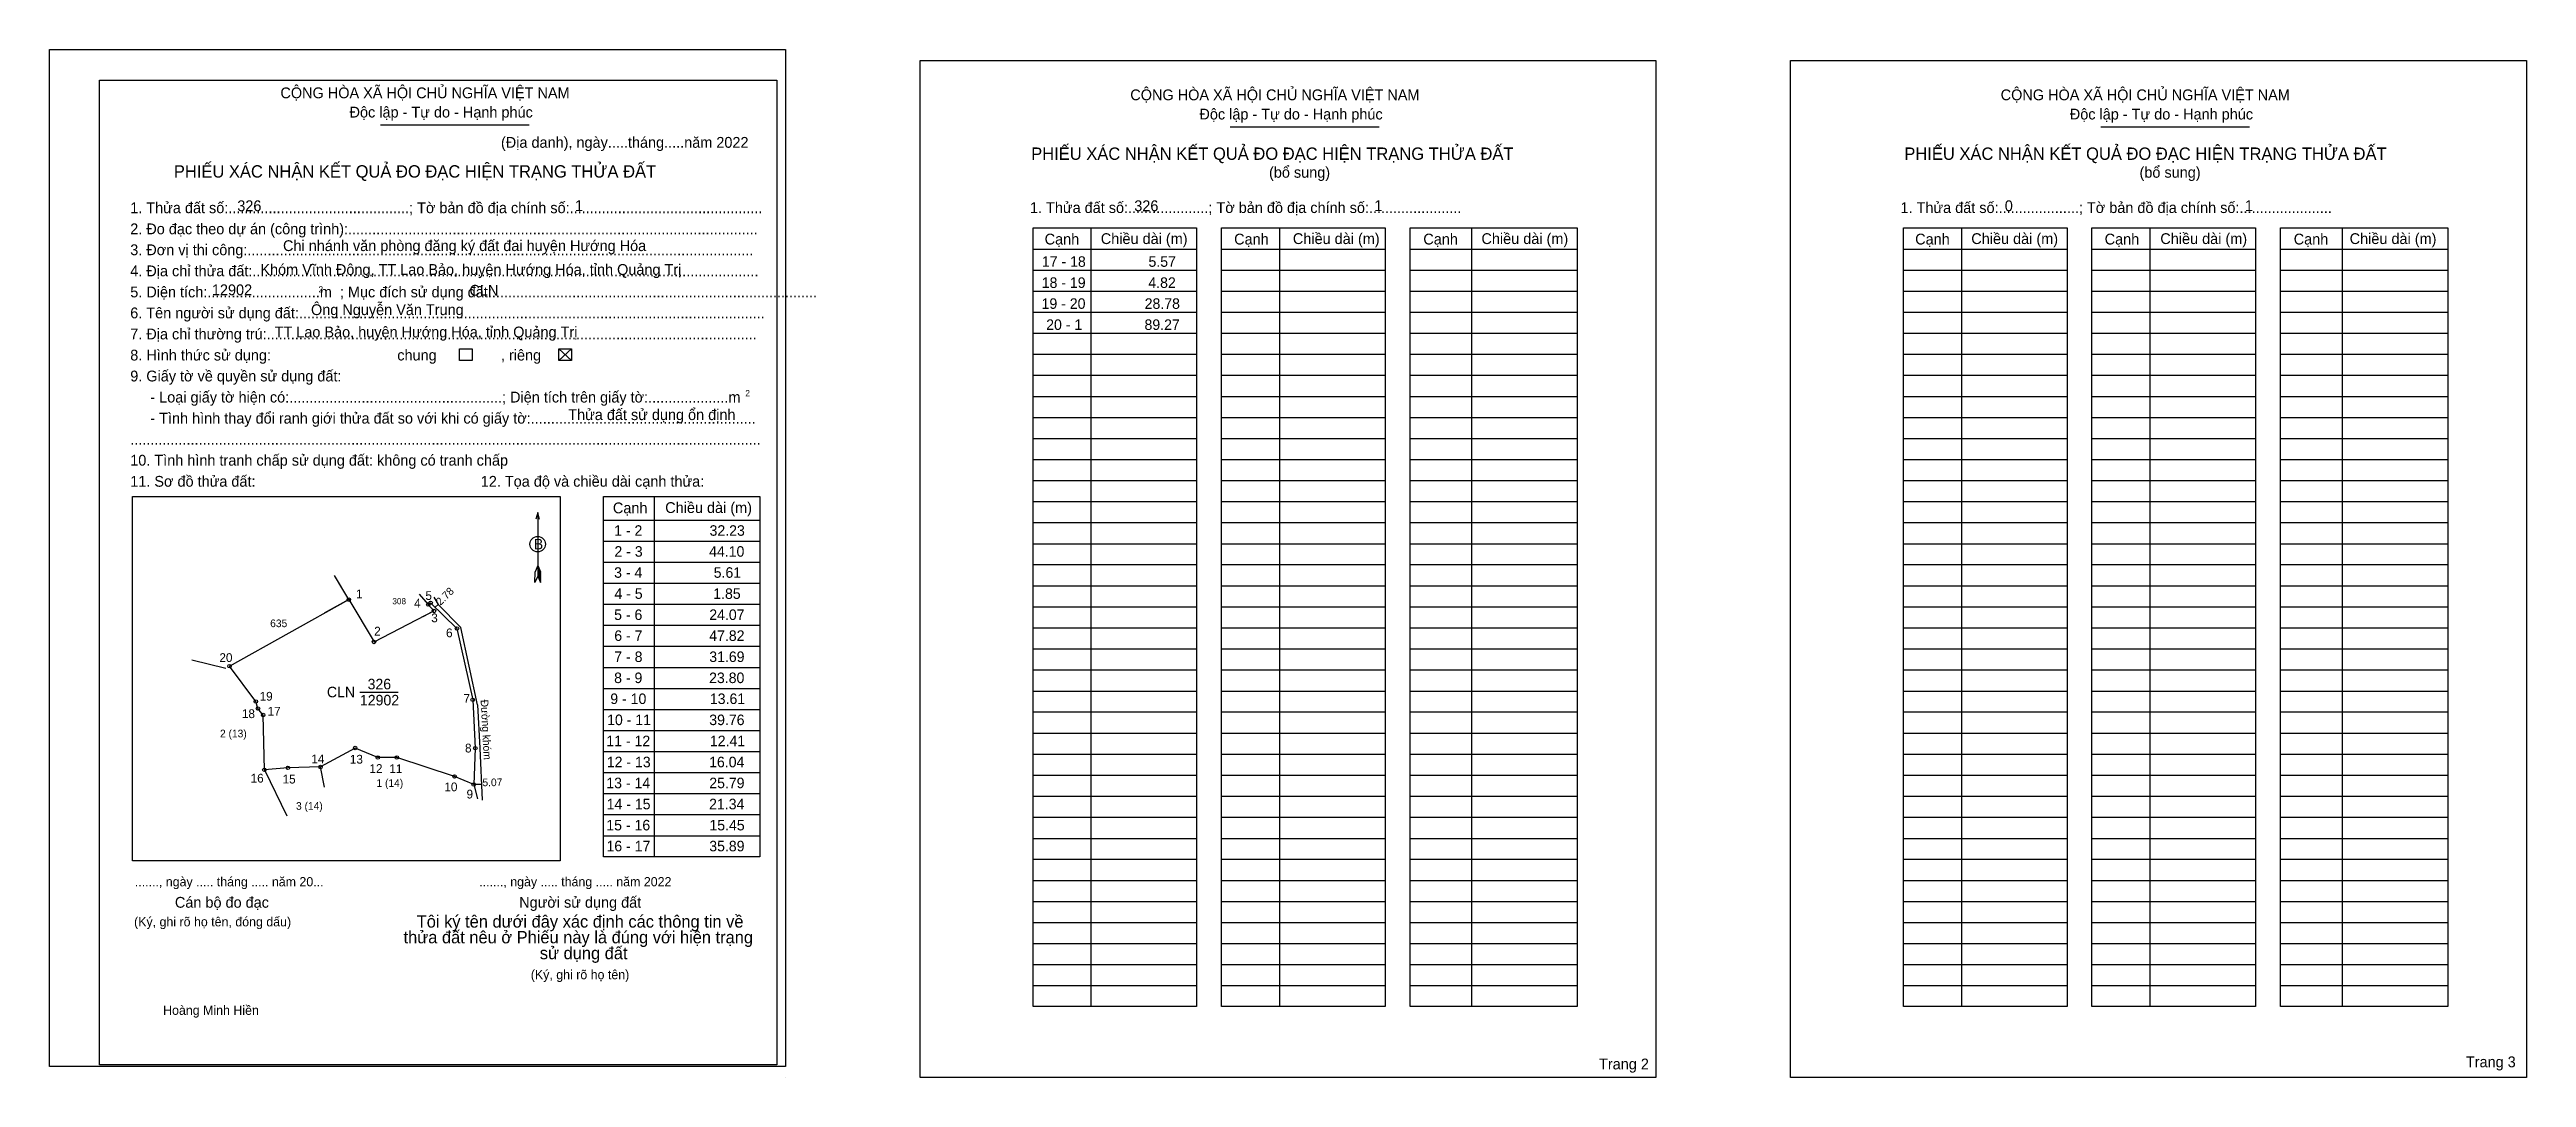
# Model space of a CAD drawing. Extents: x 536249 to 1802154, y 1836986 to 6061020.
# Drawn here: x 538396 to 540015, y 1838803 to 1839476 of the extents above.
import ezdxf

# ---------------------------------------------------------------- set-up
doc = ezdxf.new("R2010")
doc.units = 0
for name, color, linetype in [('Level 1', 7, 'Continuous'), ('Level 10', 7, 'Continuous'), ('Level 11', 7, 'Continuous'), ('Level 12', 7, 'Continuous'), ('Level 13', 7, 'Continuous'), ('Level 15', 7, 'Continuous'), ('Level 2', 7, 'Continuous'), ('Level 21', 7, 'Continuous'), ('Level 23', 7, 'Continuous'), ('Level 27', 7, 'Continuous'), ('Level 3', 7, 'Continuous'), ('Level 48', 7, 'Continuous'), ('Level 50', 7, 'Continuous'), ('Level 52', 7, 'Continuous'), ('Level 54', 7, 'Continuous'), ('Level 6', 7, 'Continuous'), ('Level 63', 7, 'Continuous'), ('Level 9', 7, 'Continuous')]:
    doc.layers.add(name, color=color, linetype=linetype)

msp = doc.modelspace()

# ---------------------------------------------------------------- linework, layer by layer
at = {"layer": 'Level 1'}
for p, q in [((538395.7, 1839468.9), (538395.7, 1839468.9)), ((538964.9, 1839468.9), (538964.9, 1839468.9)), ((538612.1, 1839426.7), (538709.4, 1839426.7)), ((539167.8, 1839425.4), (539265.1, 1839425.4)), ((539736.9, 1839425.4), (539834.3, 1839425.4)), ((539076.6, 1839359.2), (539076.6, 1838849.7)), ((539199.9, 1839359.2), (539199.9, 1838849.7)), ((539325.5, 1839359.2), (539325.5, 1838849.7)), ((539645.8, 1839359.2), (539645.8, 1838849.7)), ((539769.1, 1839359.2), (539769.1, 1838849.7)), ((539894.7, 1839359.2), (539894.7, 1838849.7)), ((539038.8, 1839345.4), (539145.7, 1839345.4)), ((539162.1, 1839345.4), (539269, 1839345.4)), ((539285.3, 1839345.4), (539394.6, 1839345.4)), ((539607.9, 1839345.4), (539714.9, 1839345.4)), ((539731.2, 1839345.4), (539838.2, 1839345.4)), ((539854.5, 1839345.4), (539963.8, 1839345.4)), ((539038.8, 1839331.6), (539145.7, 1839331.6)), ((539162.1, 1839331.6), (539269, 1839331.6)), ((539285.3, 1839331.6), (539394.6, 1839331.6)), ((539607.9, 1839331.6), (539714.9, 1839331.6)), ((539731.2, 1839331.6), (539838.2, 1839331.6)), ((539854.5, 1839331.6), (539963.8, 1839331.6)), ((539038.8, 1839317.9), (539145.7, 1839317.9)), ((539162.1, 1839317.9), (539269, 1839317.9)), ((539285.3, 1839317.9), (539394.6, 1839317.9)), ((539607.9, 1839317.9), (539714.9, 1839317.9)), ((539731.2, 1839317.9), (539838.2, 1839317.9)), ((539854.5, 1839317.9), (539963.8, 1839317.9)), ((539038.8, 1839304.1), (539145.7, 1839304.1)), ((539162.1, 1839304.1), (539269, 1839304.1)), ((539285.3, 1839304.1), (539394.6, 1839304.1)), ((539607.9, 1839304.1), (539714.9, 1839304.1)), ((539731.2, 1839304.1), (539838.2, 1839304.1)), ((539854.5, 1839304.1), (539963.8, 1839304.1)), ((538728.7, 1839280.1), (538737, 1839272.4)), ((538728.7, 1839272.4), (538737, 1839280.1)), ((539038.8, 1839290.3), (539145.7, 1839290.3)), ((539038.8, 1839276.6), (539145.7, 1839276.6)), ((539162.1, 1839290.3), (539269, 1839290.3)), ((539162.1, 1839276.6), (539269, 1839276.6)), ((539285.3, 1839290.3), (539394.6, 1839290.3)), ((539285.3, 1839276.6), (539394.6, 1839276.6)), ((539607.9, 1839290.3), (539714.9, 1839290.3)), ((539607.9, 1839276.6), (539714.9, 1839276.6)), ((539731.2, 1839290.3), (539838.2, 1839290.3)), ((539731.2, 1839276.6), (539838.2, 1839276.6)), ((539854.5, 1839290.3), (539963.8, 1839290.3)), ((539854.5, 1839276.6), (539963.8, 1839276.6)), ((539038.8, 1839262.8), (539145.7, 1839262.8)), ((539162.1, 1839262.8), (539269, 1839262.8)), ((539285.3, 1839262.8), (539394.6, 1839262.8)), ((539607.9, 1839262.8), (539714.9, 1839262.8)), ((539731.2, 1839262.8), (539838.2, 1839262.8)), ((539854.5, 1839262.8), (539963.8, 1839262.8)), ((539038.8, 1839249), (539145.7, 1839249)), ((539162.1, 1839249), (539269, 1839249)), ((539285.3, 1839249), (539394.6, 1839249)), ((539607.9, 1839249), (539714.9, 1839249)), ((539731.2, 1839249), (539838.2, 1839249)), ((539854.5, 1839249), (539963.8, 1839249)), ((539038.8, 1839235.2), (539145.7, 1839235.2)), ((539162.1, 1839235.2), (539269, 1839235.2)), ((539285.3, 1839235.2), (539394.6, 1839235.2)), ((539607.9, 1839235.2), (539714.9, 1839235.2)), ((539731.2, 1839235.2), (539838.2, 1839235.2)), ((539854.5, 1839235.2), (539963.8, 1839235.2)), ((539038.8, 1839221.5), (539145.7, 1839221.5)), ((539162.1, 1839221.5), (539269, 1839221.5)), ((539285.3, 1839221.5), (539394.6, 1839221.5)), ((539607.9, 1839221.5), (539714.9, 1839221.5)), ((539731.2, 1839221.5), (539838.2, 1839221.5)), ((539854.5, 1839221.5), (539963.8, 1839221.5)), ((539038.8, 1839207.7), (539145.7, 1839207.7)), ((539038.8, 1839193.9), (539145.7, 1839193.9)), ((539162.1, 1839207.7), (539269, 1839207.7)), ((539162.1, 1839193.9), (539269, 1839193.9)), ((539285.3, 1839207.7), (539394.6, 1839207.7)), ((539285.3, 1839193.9), (539394.6, 1839193.9)), ((539607.9, 1839207.7), (539714.9, 1839207.7)), ((539607.9, 1839193.9), (539714.9, 1839193.9)), ((539731.2, 1839207.7), (539838.2, 1839207.7)), ((539731.2, 1839193.9), (539838.2, 1839193.9)), ((539854.5, 1839207.7), (539963.8, 1839207.7)), ((539854.5, 1839193.9), (539963.8, 1839193.9)), ((538449.9, 1839183.4), (538449.9, 1839183.4)), ((538791, 1839183.5), (538791, 1838947.8)), ((539038.8, 1839180.2), (539145.7, 1839180.2)), ((539162.1, 1839180.2), (539269, 1839180.2)), ((539285.3, 1839180.2), (539394.6, 1839180.2)), ((539607.9, 1839180.2), (539714.9, 1839180.2)), ((539731.2, 1839180.2), (539838.2, 1839180.2)), ((539854.5, 1839180.2), (539963.8, 1839180.2)), ((538714.9, 1839173.1), (538714.9, 1839131.4)), ((538757.9, 1839168.1), (538860.1, 1839168.1)), ((539038.8, 1839166.4), (539145.7, 1839166.4)), ((539162.1, 1839166.4), (539269, 1839166.4)), ((539285.3, 1839166.4), (539394.6, 1839166.4)), ((539607.9, 1839166.4), (539714.9, 1839166.4)), ((539731.2, 1839166.4), (539838.2, 1839166.4)), ((539854.5, 1839166.4), (539963.8, 1839166.4)), ((538757.9, 1839154.3), (538860.1, 1839154.3)), ((539038.8, 1839152.6), (539145.7, 1839152.6)), ((539162.1, 1839152.6), (539269, 1839152.6)), ((539285.3, 1839152.6), (539394.6, 1839152.6)), ((539607.9, 1839152.6), (539714.9, 1839152.6)), ((539731.2, 1839152.6), (539838.2, 1839152.6)), ((539854.5, 1839152.6), (539963.8, 1839152.6)), ((538713.1, 1839127.2), (538713.2, 1839134.1)), ((538714.9, 1839131.4), (538713.1, 1839127.2)), ((538714.9, 1839138.3), (538713.2, 1839134.1)), ((538714.9, 1839138.3), (538716.7, 1839134.1)), ((538714.9, 1839137.7), (538716.7, 1839133.5)), ((538714.9, 1839137.1), (538716.7, 1839132.9)), ((538714.9, 1839136.5), (538716.7, 1839132.2)), ((538714.9, 1839135.9), (538716.7, 1839131.6)), ((538714.9, 1839135.3), (538716.7, 1839131)), ((538714.9, 1839134.7), (538716.7, 1839130.4)), ((538714.9, 1839134.1), (538716.7, 1839129.8)), ((538714.9, 1839133.5), (538716.7, 1839129.1)), ((538714.9, 1839132.9), (538716.7, 1839128.5)), ((538714.9, 1839132.3), (538716.7, 1839127.9)), ((538714.9, 1839131.4), (538716.7, 1839127.2)), ((538716.7, 1839127.2), (538716.7, 1839134.1)), ((538757.9, 1839140.5), (538860.1, 1839140.5)), ((539038.8, 1839138.9), (539145.7, 1839138.9)), ((539162.1, 1839138.9), (539269, 1839138.9)), ((539285.3, 1839138.9), (539394.6, 1839138.9)), ((539607.9, 1839138.9), (539714.9, 1839138.9)), ((539731.2, 1839138.9), (539838.2, 1839138.9)), ((539854.5, 1839138.9), (539963.8, 1839138.9)), ((538664.7, 1839097.7), (538649.9, 1839112.9)), ((538757.9, 1839126.8), (538860.1, 1839126.8)), ((538757.9, 1839113), (538860.1, 1839113)), ((539038.8, 1839125.1), (539145.7, 1839125.1)), ((539162.1, 1839125.1), (539269, 1839125.1)), ((539285.3, 1839125.1), (539394.6, 1839125.1)), ((539607.9, 1839125.1), (539714.9, 1839125.1)), ((539731.2, 1839125.1), (539838.2, 1839125.1)), ((539854.5, 1839125.1), (539963.8, 1839125.1)), ((538675.6, 1839047.2), (538664.7, 1839097.7)), ((538757.9, 1839099.2), (538860.1, 1839099.2)), ((539038.8, 1839111.3), (539145.7, 1839111.3)), ((539038.8, 1839097.5), (539145.7, 1839097.5)), ((539162.1, 1839111.3), (539269, 1839111.3)), ((539162.1, 1839097.5), (539269, 1839097.5)), ((539285.3, 1839111.3), (539394.6, 1839111.3)), ((539285.3, 1839097.5), (539394.6, 1839097.5)), ((539607.9, 1839111.3), (539714.9, 1839111.3)), ((539607.9, 1839097.5), (539714.9, 1839097.5)), ((539731.2, 1839111.3), (539838.2, 1839111.3)), ((539731.2, 1839097.5), (539838.2, 1839097.5)), ((539854.5, 1839111.3), (539963.8, 1839111.3)), ((539854.5, 1839097.5), (539963.8, 1839097.5)), ((538757.9, 1839085.5), (538860.1, 1839085.5)), ((539038.8, 1839083.8), (539145.7, 1839083.8)), ((539162.1, 1839083.8), (539269, 1839083.8)), ((539285.3, 1839083.8), (539394.6, 1839083.8)), ((539607.9, 1839083.8), (539714.9, 1839083.8)), ((539731.2, 1839083.8), (539838.2, 1839083.8)), ((539854.5, 1839083.8), (539963.8, 1839083.8)), ((538757.9, 1839071.7), (538860.1, 1839071.7)), ((539038.8, 1839070), (539145.7, 1839070)), ((539162.1, 1839070), (539269, 1839070)), ((539285.3, 1839070), (539394.6, 1839070)), ((539607.9, 1839070), (539714.9, 1839070)), ((539731.2, 1839070), (539838.2, 1839070)), ((539854.5, 1839070), (539963.8, 1839070)), ((538757.9, 1839057.9), (538860.1, 1839057.9)), ((539038.8, 1839056.2), (539145.7, 1839056.2)), ((539162.1, 1839056.2), (539269, 1839056.2)), ((539285.3, 1839056.2), (539394.6, 1839056.2)), ((539607.9, 1839056.2), (539714.9, 1839056.2)), ((539731.2, 1839056.2), (539838.2, 1839056.2)), ((539854.5, 1839056.2), (539963.8, 1839056.2)), ((538757.9, 1839044.1), (538860.1, 1839044.1)), ((539038.8, 1839042.5), (539145.7, 1839042.5)), ((539162.1, 1839042.5), (539269, 1839042.5)), ((539285.3, 1839042.5), (539394.6, 1839042.5)), ((539607.9, 1839042.5), (539714.9, 1839042.5)), ((539731.2, 1839042.5), (539838.2, 1839042.5)), ((539854.5, 1839042.5), (539963.8, 1839042.5)), ((538757.9, 1839030.4), (538860.1, 1839030.4)), ((538757.9, 1839016.6), (538860.1, 1839016.6)), ((539038.8, 1839028.7), (539145.7, 1839028.7)), ((539162.1, 1839028.7), (539269, 1839028.7)), ((539285.3, 1839028.7), (539394.6, 1839028.7)), ((539607.9, 1839028.7), (539714.9, 1839028.7)), ((539731.2, 1839028.7), (539838.2, 1839028.7)), ((539854.5, 1839028.7), (539963.8, 1839028.7)), ((538757.9, 1839002.8), (538860.1, 1839002.8)), ((539038.8, 1839014.9), (539145.7, 1839014.9)), ((539038.8, 1839001.1), (539145.7, 1839001.1)), ((539162.1, 1839014.9), (539269, 1839014.9)), ((539162.1, 1839001.1), (539269, 1839001.1)), ((539285.3, 1839014.9), (539394.6, 1839014.9)), ((539285.3, 1839001.1), (539394.6, 1839001.1)), ((539607.9, 1839014.9), (539714.9, 1839014.9)), ((539607.9, 1839001.1), (539714.9, 1839001.1)), ((539731.2, 1839014.9), (539838.2, 1839014.9)), ((539731.2, 1839001.1), (539838.2, 1839001.1)), ((539854.5, 1839014.9), (539963.8, 1839014.9)), ((539854.5, 1839001.1), (539963.8, 1839001.1)), ((538757.9, 1838989.1), (538860.1, 1838989.1)), ((539038.8, 1838987.4), (539145.7, 1838987.4)), ((539162.1, 1838987.4), (539269, 1838987.4)), ((539285.3, 1838987.4), (539394.6, 1838987.4)), ((539607.9, 1838987.4), (539714.9, 1838987.4)), ((539731.2, 1838987.4), (539838.2, 1838987.4)), ((539854.5, 1838987.4), (539963.8, 1838987.4)), ((538757.9, 1838975.3), (538860.1, 1838975.3)), ((539038.8, 1838973.6), (539145.7, 1838973.6)), ((539162.1, 1838973.6), (539269, 1838973.6)), ((539285.3, 1838973.6), (539394.6, 1838973.6)), ((539607.9, 1838973.6), (539714.9, 1838973.6)), ((539731.2, 1838973.6), (539838.2, 1838973.6)), ((539854.5, 1838973.6), (539963.8, 1838973.6)), ((538757.9, 1838961.5), (538860.1, 1838961.5)), ((539038.8, 1838959.8), (539145.7, 1838959.8)), ((539162.1, 1838959.8), (539269, 1838959.8)), ((539285.3, 1838959.8), (539394.6, 1838959.8)), ((539607.9, 1838959.8), (539714.9, 1838959.8)), ((539731.2, 1838959.8), (539838.2, 1838959.8)), ((539854.5, 1838959.8), (539963.8, 1838959.8)), ((538729.6, 1838945.1), (538729.6, 1838945.1)), ((539038.8, 1838946.1), (539145.7, 1838946.1)), ((539162.1, 1838946.1), (539269, 1838946.1)), ((539285.3, 1838946.1), (539394.6, 1838946.1)), ((539607.9, 1838946.1), (539714.9, 1838946.1)), ((539731.2, 1838946.1), (539838.2, 1838946.1)), ((539854.5, 1838946.1), (539963.8, 1838946.1)), ((539038.8, 1838932.3), (539145.7, 1838932.3)), ((539038.8, 1838918.5), (539145.7, 1838918.5)), ((539162.1, 1838932.3), (539269, 1838932.3)), ((539162.1, 1838918.5), (539269, 1838918.5)), ((539285.3, 1838932.3), (539394.6, 1838932.3)), ((539285.3, 1838918.5), (539394.6, 1838918.5)), ((539607.9, 1838932.3), (539714.9, 1838932.3)), ((539607.9, 1838918.5), (539714.9, 1838918.5)), ((539731.2, 1838932.3), (539838.2, 1838932.3)), ((539731.2, 1838918.5), (539838.2, 1838918.5)), ((539854.5, 1838932.3), (539963.8, 1838932.3)), ((539854.5, 1838918.5), (539963.8, 1838918.5)), ((539038.8, 1838904.7), (539145.7, 1838904.7)), ((539162.1, 1838904.7), (539269, 1838904.7)), ((539285.3, 1838904.7), (539394.6, 1838904.7)), ((539607.9, 1838904.7), (539714.9, 1838904.7)), ((539731.2, 1838904.7), (539838.2, 1838904.7)), ((539854.5, 1838904.7), (539963.8, 1838904.7)), ((539038.8, 1838891), (539145.7, 1838891)), ((539162.1, 1838891), (539269, 1838891)), ((539285.3, 1838891), (539394.6, 1838891)), ((539607.9, 1838891), (539714.9, 1838891)), ((539731.2, 1838891), (539838.2, 1838891)), ((539854.5, 1838891), (539963.8, 1838891)), ((539038.8, 1838877.2), (539145.7, 1838877.2)), ((539162.1, 1838877.2), (539269, 1838877.2)), ((539285.3, 1838877.2), (539394.6, 1838877.2)), ((539607.9, 1838877.2), (539714.9, 1838877.2)), ((539731.2, 1838877.2), (539838.2, 1838877.2)), ((539854.5, 1838877.2), (539963.8, 1838877.2)), ((539038.8, 1838863.4), (539145.7, 1838863.4)), ((539162.1, 1838863.4), (539269, 1838863.4)), ((539285.3, 1838863.4), (539394.6, 1838863.4)), ((539607.9, 1838863.4), (539714.9, 1838863.4)), ((539731.2, 1838863.4), (539838.2, 1838863.4)), ((539854.5, 1838863.4), (539963.8, 1838863.4)), ((538877, 1838803.3), (538877, 1838803.3)), ((539446.1, 1838803.3), (539446.1, 1838803.3))]:
    msp.add_line(p, q, dxfattribs=at)
for points in [[(539038.8, 1839359.2), (539145.7, 1839359.2), (539145.7, 1838849.7), (539038.8, 1838849.7)], [(539162.1, 1839359.2), (539269, 1839359.2), (539269, 1838849.7), (539162.1, 1838849.7)], [(539285.3, 1839359.2), (539394.6, 1839359.2), (539394.6, 1838849.7), (539285.3, 1838849.7)], [(539607.9, 1839359.2), (539714.9, 1839359.2), (539714.9, 1838849.7), (539607.9, 1838849.7)], [(539731.2, 1839359.2), (539838.2, 1839359.2), (539838.2, 1838849.7), (539731.2, 1838849.7)], [(539854.5, 1839359.2), (539963.8, 1839359.2), (539963.8, 1838849.7), (539854.5, 1838849.7)], [(538449.9, 1839183.4), (538729.6, 1839183.4), (538729.6, 1838945.1), (538449.9, 1838945.1)], [(538757.9, 1839183.5), (538860.1, 1839183.5), (538860.1, 1838947.8), (538757.9, 1838947.8)]]:
    msp.add_lwpolyline(points, close=True, dxfattribs=at)
msp.add_lwpolyline([(538716.1, 1839168.7), (538714.9, 1839173.1), (538713.7, 1839168.7)], dxfattribs=at)
msp.add_circle((538714.9, 1839152.3), 5.08, dxfattribs=at)
at = {"layer": 'Level 10'}
msp.add_lwpolyline([(538644.9, 1839113.9), (538662.1, 1839097.1), (538672.4, 1839050.4), (538674.1, 1839018.8), (538673.1, 1838995), (538660.6, 1839000.3), (538622.8, 1839012.7), (538610.4, 1839012.7), (538595.6, 1839018.9), (538572.9, 1839006.5), (538551.6, 1839005.9), (538536.2, 1839004.6), (538535.4, 1839040.5), (538532, 1839044.8), (538530.6, 1839049.4), (538513.4, 1839072.5), (538591.4, 1839116), (538607.9, 1839088.3), (538647.1, 1839108.6), (538643.4, 1839112.8)], close=True, dxfattribs=at)
msp.add_lwpolyline([(538575.6, 1838993.3), (538572.9, 1839006.5)], dxfattribs=at)
at = {"layer": 'Level 11'}
for centre in [(538591.4, 1839116), (538643.4, 1839112.8), (538644.9, 1839113.9), (538644.9, 1839113.9), (538647.1, 1839108.6), (538662.1, 1839097.1), (538607.9, 1839088.3), (538513.4, 1839072.5), (538530.6, 1839049.4), (538672.4, 1839050.4), (538532, 1839044.8), (538535.4, 1839040.5), (538595.6, 1839018.9), (538674.1, 1839018.8), (538536.2, 1839004.6), (538551.6, 1839005.9), (538572.9, 1839006.5), (538610.4, 1839012.7), (538622.8, 1839012.7), (538660.6, 1839000.3), (538673.1, 1838995)]:
    msp.add_circle(centre, 1.15, dxfattribs=at)
at = {"layer": 'Level 12'}
for p, q in [((538591.4, 1839116), (538607.9, 1839088.3)), ((538640, 1839105), (538647.1, 1839108.6))]:
    msp.add_line(p, q, dxfattribs=at)
at = {"layer": 'Level 15'}
for p, q in [((538591.4, 1839116), (538584.9, 1839126.9)), ((538646.9, 1839117.7), (538649.9, 1839112.9))]:
    msp.add_line(p, q, dxfattribs=at)
at = {"layer": 'Level 2'}
for points in [[(538395.7, 1839476), (538877, 1839476), (538877, 1838810.4), (538395.7, 1838810.4)], [(538964.9, 1839468.9), (539446.1, 1839468.9), (539446.1, 1838803.3), (538964.9, 1838803.3)], [(539534.1, 1839468.9), (540015.3, 1839468.9), (540015.3, 1838803.3), (539534.1, 1838803.3)]]:
    msp.add_lwpolyline(points, close=True, dxfattribs=at)
at = {"layer": 'Level 21'}
msp.add_line((538637.5, 1839119.5), (538643.4, 1839112.8), dxfattribs=at)
at = {"layer": 'Level 23'}
msp.add_line((538673.1, 1838995), (538675.6, 1838985.6), dxfattribs=at)
msp.add_lwpolyline([(538675.6, 1839047.2), (538677.1, 1839018.9), (538678.6, 1838984.8)], dxfattribs=at)
msp.add_lwpolyline([(538675.6, 1839047.2), (538677.1, 1839018.9), (538678.6, 1838984.8)], dxfattribs=at)
at = {"layer": 'Level 27'}
for q in [(538582, 1839131.8), (538575.3, 1839107.1)]:
    msp.add_line((538591.4, 1839116), q, dxfattribs=at)
at = {"layer": 'Level 3'}
msp.add_lwpolyline([(538428.3, 1839456), (538871.2, 1839456), (538871.2, 1838811.6), (538428.3, 1838811.6)], close=True, dxfattribs=at)
at = {"layer": 'Level 50'}
for points in [[(538663.7, 1839280.1), (538672, 1839280.1), (538672, 1839272.4), (538663.7, 1839272.4)], [(538728.7, 1839280.1), (538737, 1839280.1), (538737, 1839272.4), (538728.7, 1839272.4)]]:
    msp.add_lwpolyline(points, close=True, dxfattribs=at)
at = {"layer": 'Level 54'}
for p, q in [((538488.7, 1839076.7), (538510.9, 1839071.1)), ((538536.2, 1839004.6), (538550.8, 1838974.5))]:
    msp.add_line(p, q, dxfattribs=at)
at = {"layer": 'Level 63'}
for p, q in [((538647.9, 1839111), (538649.9, 1839112.9)), ((538678.2, 1838995), (538673.1, 1838995))]:
    msp.add_line(p, q, dxfattribs=at)
at = {"layer": 'Level 9'}
msp.add_line((538598.7, 1839055.5), (538623.7, 1839055.5), dxfattribs=at)

# ---------------------------------------------------------------- texts
at = {"layer": 'Level 1'}
for s, height, p in [('CỘNG HÒA XÃ HỘI CHỦ NGHĨA VIỆT NAM', 7.069, (538546.7, 1839444.1)), ('Độc lập - Tự do - Hạnh phúc', 7.069, (538591.9, 1839431.5)), ('CỘNG HÒA XÃ HỘI CHỦ NGHĨA VIỆT NAM', 7.069, (539102.4, 1839442.8)), ('Độc lập - Tự do - Hạnh phúc', 7.069, (539147.6, 1839430.2)), ('CỘNG HÒA XÃ HỘI CHỦ NGHĨA VIỆT NAM', 7.069, (539671.5, 1839442.8)), ('Độc lập - Tự do - Hạnh phúc', 7.069, (539716.7, 1839430.2)), ('(Địa danh), ngày.....tháng.....năm 2022', 7.069, (538690.9, 1839411.7)), ('PHIẾU XÁC NHẬN KẾT QUẢ ĐO ĐẠC HIỆN TRẠNG THỬA ĐẤT', 8.079, (539037.6, 1839403.8)), ('PHIẾU XÁC NHẬN KẾT QUẢ ĐO ĐẠC HIỆN TRẠNG THỬA ĐẤT', 8.079, (539608.5, 1839403.8)), ('PHIẾU XÁC NHẬN KẾT QUẢ ĐO ĐẠC HIỆN TRẠNG THỬA ĐẤT', 8.079, (538477, 1839392.2)), ('(bổ sung)', 7.07, (539193.1, 1839392.1)), ('(bổ sung)', 7.07, (539762.3, 1839392.1)), ('1. Thửa đất số:.............................................; Tờ bản đồ địa chính số:................................................', 7.0686, (538448.5, 1839368.9)), ('1. Thửa đất số:....................; Tờ bản đồ địa chính số:.......................', 7.069, (539036.8, 1839369)), ('1. Thửa đất số:....................; Tờ bản đồ địa chính số:.......................', 7.069, (539606, 1839369)), ('2. Đo đạc theo dự án (công trình):......................................................................................................', 7.0686, (538448.5, 1839355.1)), ('Cạnh', 7.07, (539046.4, 1839348.4)), ('Chiều dài (m)', 7.069, (539083.1, 1839348.7)), ('Cạnh', 7.07, (539170.3, 1839348.4)), ('Chiều dài (m)', 7.069, (539208.7, 1839348.7)), ('Cạnh', 7.07, (539294, 1839348.4)), ('Chiều dài (m)', 7.069, (539332, 1839348.7)), ('Cạnh', 7.07, (539615.6, 1839348.4)), ('Chiều dài (m)', 7.069, (539652.3, 1839348.7)), ('Cạnh', 7.07, (539739.5, 1839348.4)), ('Chiều dài (m)', 7.069, (539775.9, 1839348.7)), ('Cạnh', 7.07, (539863.1, 1839348.4)), ('Chiều dài (m)', 7.069, (539899.7, 1839348.7)), ('3. Đơn vị thi công:..............................................................................................................................', 7.0686, (538448.5, 1839341.4)), ('4. Địa chỉ thửa đất:..............................................................................................................................', 7.0686, (538448.5, 1839327.6)), ('5. Diện tích:............................m  ; Mục đích sử dụng đất:.................................................................................', 7.0686, (538448.5, 1839313.8)), ('6. Tên người sử dụng đất:....................................................................................................................', 7.0686, (538448.5, 1839300.1)), ('2', 4.04, (538571.6, 1839317)), ('7. Địa chỉ thường trú:..........................................................................................................................', 7.0686, (538448.5, 1839286.3)), ('chung                , riêng', 7.069, (538623.1, 1839272.5)), ('9. Giấy tờ về quyền sử dụng đất:', 7.069, (538448.5, 1839258.8)), ('     - Loại giấy tờ hiện có:.....................................................; Diện tích trên giấy tờ:....................m', 7.0686, (538448.5, 1839245)), ('2', 4.04, (538850.7, 1839249.1)), ('     - Tình hình thay đổi ranh giới thửa đất so với khi có giấy tờ:........................................................', 7.0686, (538448.5, 1839231.2)), ('10. Tình hình tranh chấp sử dụng đất: không có tranh chấp', 7.069, (538448.5, 1839203.7)), ('.............................................................................................................................................................', 7.0686, (538448.5, 1839217.4)), ('11. Sơ đồ thửa đất:', 7.069, (538448.5, 1839189.9)), ('12. Tọa độ và chiều dài cạnh thửa:', 7.069, (538677.7, 1839189.9)), ('Cạnh', 7.07, (538764.1, 1839172.5)), ('Chiều dài (m)', 7.069, (538798.3, 1839172.7)), ('B', 6.89, (538712.4, 1839148.9)), ('......., ngày ..... tháng ..... năm 20...', 6.059, (538451.5, 1838928.4)), ('......., ngày ..... tháng ..... năm 2022', 6.059, (538676.7, 1838928.4)), ('Cán bộ đo đạc', 7.069, (538477.7, 1838914.4)), ('Người sử dụng đất', 7.069, (538702.8, 1838914.4)), ('(Ký, ghi rõ họ tên, đóng dấu)', 6.059, (538451, 1838902.2)), ('Tôi ký tên dưới đây xác định các thông tin về', 8.033, (538635.8, 1838901.4)), ('thửa đất nêu ở Phiếu này là đúng với hiện trạng', 8.033, (538627.2, 1838891.1)), ('sử dụng đất', 8.033, (538716.3, 1838880.7)), ('(Ký, ghi rõ họ tên)', 6.059, (538710.4, 1838867.6)), ('Hoàng Minh Hiền', 6.059, (538470, 1838844.3)), ('Trang 2', 7.07, (539408.9, 1838808.6)), ('Trang 3', 7.07, (539975.7, 1838810))]:
    msp.add_text(s, height=height, dxfattribs=at).set_placement(p)
at = {"layer": 'Level 13'}
for s, height, p in [('635', 5, (538540, 1839098)), ('326', 6.89, (538603.7, 1839057.3)), ('CLN', 6.89, (538577.1, 1839052.1)), ('12902', 6.89, (538598.7, 1839046.8))]:
    msp.add_text(s, height=height, dxfattribs=at).set_placement(p)
at = {"layer": 'Level 15'}
for s, height, p in [('308', 4, (538619.9, 1839113)), ('2 (13)', 5, (538507.2, 1839025.9)), ('3 (14)', 5, (538556.9, 1838978.5)), ('1 (14)', 5, (538609.5, 1838993.5))]:
    msp.add_text(s, height=height, dxfattribs=at).set_placement(p)
at = {"layer": 'Level 48'}
msp.add_text('8. Hình thức sử dụng:', height=7.069, dxfattribs=at).set_placement((538448.5, 1839272.5))
at = {"layer": 'Level 52'}
for s, p in [('17 - 18', (539044.6, 1839333.8)), ('5.57', (539114.3, 1839333.8)), ('18 - 19', (539044.5, 1839320)), ('4.82', (539114.2, 1839320)), ('19 - 20', (539044.4, 1839306.3)), ('28.78', (539111.8, 1839306.3)), ('20 - 1', (539047.4, 1839292.5)), ('89.27', (539111.7, 1839292.5)), ('1 - 2', (538764.9, 1839157.8)), ('32.23', (538827.3, 1839157.8)), ('2 - 3', (538765.1, 1839144.1)), ('44.10', (538827, 1839144.1)), ('3 - 4', (538764.9, 1839130.3)), ('5.61', (538830, 1839130.3)), ('4 - 5', (538765.1, 1839116.5)), ('1.85', (538829.7, 1839116.5)), ('5 - 6', (538764.9, 1839102.7)), ('24.07', (538827.1, 1839102.7)), ('6 - 7', (538765, 1839089)), ('7 - 8', (538765, 1839075.2)), ('47.82', (538827.1, 1839089)), ('31.69', (538827.1, 1839075.2)), ('8 - 9', (538764.9, 1839061.4)), ('23.80', (538827, 1839061.4)), ('9 - 10', (538762.4, 1839047.7)), ('13.61', (538827.5, 1839047.7)), ('10 - 11', (538760.3, 1839033.9)), ('39.76', (538827.1, 1839033.9)), ('11 - 12', (538759.8, 1839020.1)), ('12.41', (538827.5, 1839020.1)), ('13 - 14', (538759.8, 1838992.6)), ('12 - 13', (538760.1, 1839006.3)), ('25.79', (538827.1, 1838992.6)), ('16.04', (538827, 1839006.3)), ('14 - 15', (538760, 1838978.8)), ('21.34', (538827, 1838978.8)), ('15 - 16', (538759.8, 1838965)), ('15.45', (538827.2, 1838965)), ('16 - 17', (538759.9, 1838951.3)), ('35.89', (538827.1, 1838951.3))]:
    msp.add_text(s, height=6.89, dxfattribs=at).set_placement(p)
at = {"layer": 'Level 6'}
for s, height, p in [('326', 7.07, (538518.5, 1839370.2)), ('1', 7.07, (538739.3, 1839370.3)), ('326', 7.07, (539105, 1839370.2)), ('1', 7.07, (539262, 1839370.3)), ('0', 7.07, (539674.2, 1839370.2)), ('1', 7.07, (539831.2, 1839370.3)), ('Chi nhánh văn phòng đăng ký đất đai huyện Hướng Hóa', 7.069, (538548.4, 1839344.1)), ('Khóm Vĩnh Đông, TT Lao Bảo, huyện Hướng Hóa, tỉnh Quảng Trị', 7.069, (538533.6, 1839328.5)), ('12902', 7.07, (538501.9, 1839315.2)), ('Ông Nguyễn Văn Trung', 7.069, (538566.7, 1839302.2)), ('CLN', 7.07, (538670.3, 1839314.9)), ('TT Lao Bảo, huyện Hướng Hóa, tỉnh Quảng Trị', 7.069, (538542.9, 1839287.6)), ('Thửa đất sử dụng ổn định', 7.069, (538734.9, 1839233.5))]:
    msp.add_text(s, height=height, dxfattribs=at).set_placement(p)
at = {"layer": 'Level 63'}
for s, rotation, p in [('2.78', 44.2711, (538651.3, 1839111.9)), ('Đường khóm', 273.0384, (538677.6, 1839050.4)), ('5.07', 0.339, (538678.8, 1838993.9))]:
    msp.add_text(s, height=5, rotation=rotation, dxfattribs=at).set_placement(p)
at = {"layer": 'Level 9'}
for s, p in [('1', (538596.1, 1839116.9)), ('4', (538634.1, 1839110.8)), ('5', (538641.5, 1839115.8)), ('2', (538608, 1839092.5)), ('3', (538645.3, 1839101.2)), ('6', (538655, 1839091.4)), ('20', (538506.8, 1839075.2)), ('19', (538533.1, 1839049.9)), ('7', (538666.4, 1839048.5)), ('18', (538521.5, 1839038.5)), ('17', (538538.3, 1839040.1)), ('8', (538667.4, 1839016)), ('16', (538527.2, 1838996.3)), ('15', (538548.1, 1838995.7)), ('14', (538566.9, 1839008.9)), ('13', (538592.1, 1839008.7)), ('12', (538604.9, 1839002.6)), ('11', (538617.9, 1839002.5)), ('10', (538653.9, 1838990.6)), ('9', (538668.4, 1838985.9))]:
    msp.add_text(s, height=5.74, dxfattribs=at).set_placement(p)

doc.saveas('drawing.dxf')
